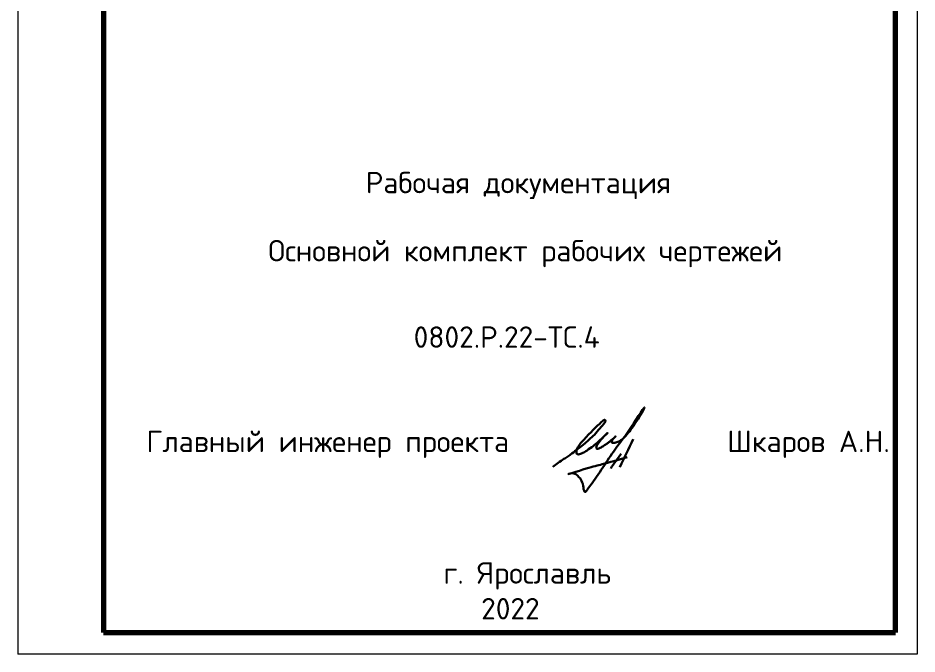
# Model space of a CAD drawing. Header units: millimetres. Extents: x 1990 to 8783, y 397 to 3825.
# Drawn here: x 1990.4 to 2200.4, y 1179 to 1327.5 of the extents above; entities that cross this region are included whole.
import ezdxf

# ---------------------------------------------------------------- set-up
doc = ezdxf.new("R2010")
doc.units = ezdxf.units.MM
doc.layers.add('Основной', color=1, linetype='Continuous', lineweight=60)
doc.layers.add('Размерный', color=4, linetype='Continuous', lineweight=30)
doc.layers.add('рамка', color=7, linetype='Continuous')
doc.styles.add('-ISOCPEUR-', font='isocpeur.ttf')

# ---------------------------------------------------------------- blocks, each defined once
blk = doc.blocks.new('подпись')
at = {"lineweight": 30}
for points in [[(-0.82, -1.23), (-0.21, -0.8), (0.43, -0.36), (0.86, -0.08), (1.32, 0.25), (2, 0.77), (2.8, 1.4), (3.27, 1.83), (3.84, 2.36), (4.46, 3.07), (5.01, 3.73), (5.08, 3.95), (5.01, 4.03), (4.91, 4), (4.76, 3.88), (4.33, 3.49), (3.4, 2.58), (2.34, 1.43), (1.83, 0.48), (1.87, 0.23), (1.99, 0.16), (2.17, 0.16), (2.41, 0.25), (3.02, 0.6), (3.71, 1.09), (4.34, 1.62), (5.32, 2.55), (4.75, 1.98), (4.27, 1.36), (4.08, 1.05), (4.07, 0.85), (4.11, 0.78), (4.25, 0.78), (4.42, 0.84), (4.78, 1.05), (5.16, 1.3), (5.47, 1.51), (5.72, 1.73), (6.05, 1.99), (6.23, 2.18), (5.94, 1.88), (5.8, 1.63), (5.8, 1.5), (5.89, 1.44), (6.13, 1.46), (6.57, 1.6), (6.9, 1.79), (7.5, 2.39), (8.04, 3.08), (8.61, 3.92), (9.15, 4.76), (9.43, 5.33), (8, 3.26), (6.29, 0.88), (3.58, -3.07), (3.05, -3.8), (2.85, -4.05), (2.49, -2.98), (2.12, -2.39), (1.3, -1.96), (1.02, -2.03), (2.91, -1.44), (4.7, -0.96), (7.51, -0.15)], [(8.19, 1.85), (6.68, -1.27)], [(6.86, 0.23), (5.67, -1.43)]]:
    blk.add_spline(points, degree=3, dxfattribs=at)
blk = doc.blocks.new('Подпись Леха')
at = {"layer": 'рамка'}
blk.add_blockref('подпись', (2.7, 0.11), dxfattribs=at)

msp = doc.modelspace()

# ---------------------------------------------------------------- linework, layer by layer
at = {"layer": 'Основной', "color": 7, "lineweight": 70}
for p, q in [((2010.37, 1471.031), (2010.37, 1184.031)), ((2195.37, 1184.031), (2195.37, 1471.031)), ((2010.37, 1184.031), (2195.37, 1184.031))]:
    msp.add_line(p, q, dxfattribs=at)
at = {"layer": 'Размерный', "color": 7, "lineweight": 20}
for p, q in [((1990.37, 1476.031), (1990.37, 1179.031)), ((1990.37, 1476.031), (1990.37, 1179.031)), ((2200.37, 1476.031), (2200.37, 1179.031)), ((2200.37, 1179.031), (1990.37, 1179.031))]:
    msp.add_line(p, q, dxfattribs=at)

# ---------------------------------------------------------------- block references
at = {"xscale": 2.084311879696203, "yscale": 2.084311879696203, "zscale": 2.084311879696203}
msp.add_blockref('Подпись Леха', (2111.366, 1225.094), dxfattribs=at)

# ---------------------------------------------------------------- texts
at = {"layer": 'Размерный', "color": 7, "lineweight": 30, "char_height": 5, "attachment_point": 1, "style": '-ISOCPEUR-'}
for s, insert, width in [('\\pi51.22308,l10;Рабочая документация', (2010.37, 1291.598), 185), ('\\pi28.47308,l10;Основной комплект рабочих чертежей', (2010.37, 1275.696), 185), ('0802.Р.22-ТС.4', (2082.792, 1255.531), 185), ('\\pxl2;Главный инженер проекта                Шкаров А.Н.', (2010.37, 1231.168), 275.50359), ('\\pxi15.8242;г. Ярославль \\P\\pi17.584;2022', (2010.634, 1200.445), 185)]:
    msp.add_mtext(s, dxfattribs=dict(at, insert=insert, width=width))

doc.saveas('drawing.dxf')
